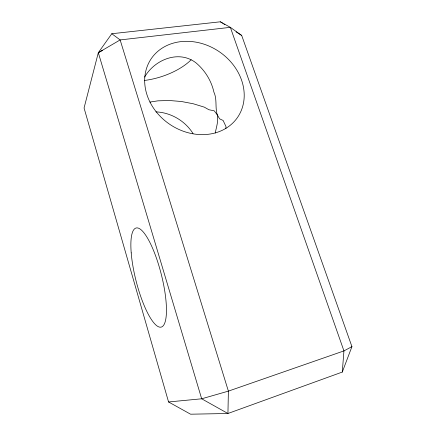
<?xml version="1.0" encoding="UTF-8"?>
<svg xmlns="http://www.w3.org/2000/svg" width="436" height="436" viewBox="0 0 436 436"><rect width="100%" height="100%" fill="white"/><g stroke="black" fill="none" stroke-linecap="round" stroke-linejoin="round"><path stroke-width="0.65" d="M225.903 128.516L225.952 126.522L223.112 120.456L219.581 118.832L217.232 114.744L214.218 110.826L208.877 109.725L204.25 107.12L193.257 103.763L181.48 101.512L169.522 100.514L157.99 100.83L149.989 102.051M342.282 372.066L343.939 350.909L230.344 27.343L220.371 21.8L111.796 33.73L98.313 52.696L84.066 108.003L168.563 401.965L190.592 414.2L227.935 413.497L342.282 372.066L351.934 346.647L241.691 35.452L230.344 27.343L120.14 39.927L98.313 52.696L201.672 398.793L227.935 413.497L228.393 391.13L120.14 39.927L111.796 33.73M215.253 133.04C216.37 126.958 218.665 120.99 217.232 114.744C214.948 107.3 217.275 99.326 213.902 92.127C211.395 80.725 204.936 70.37 196.004 62.866C178.874 49.535 154.486 59.71 144.627 77.068M98.313 52.696L102.406 50.429M351.934 346.647L343.939 350.909L228.393 391.13L201.672 398.793L168.563 401.965M220.371 21.8L222.616 23.239M223.739 23.958L224.856 24.672M236.078 31.861L241.691 35.452M191.142 59.781A45.36 21.119 -17.7 0 1 144.42 80.464M155.925 111.867A42.21 37.512 31.7 0 1 193.044 133.563M131.209 252.88A51.121 13.031 75.8 0 0 160.361 327.202A51.121 13.031 75.8 0 0 154.349 252.515A51.121 13.031 75.8 0 0 131.209 252.88M150.207 102.531A52.189 43.938 33.9 0 0 236.312 119.093A52.189 43.938 33.9 0 0 196.816 42.303A52.189 43.938 33.9 0 0 150.207 102.531"/></g></svg>
